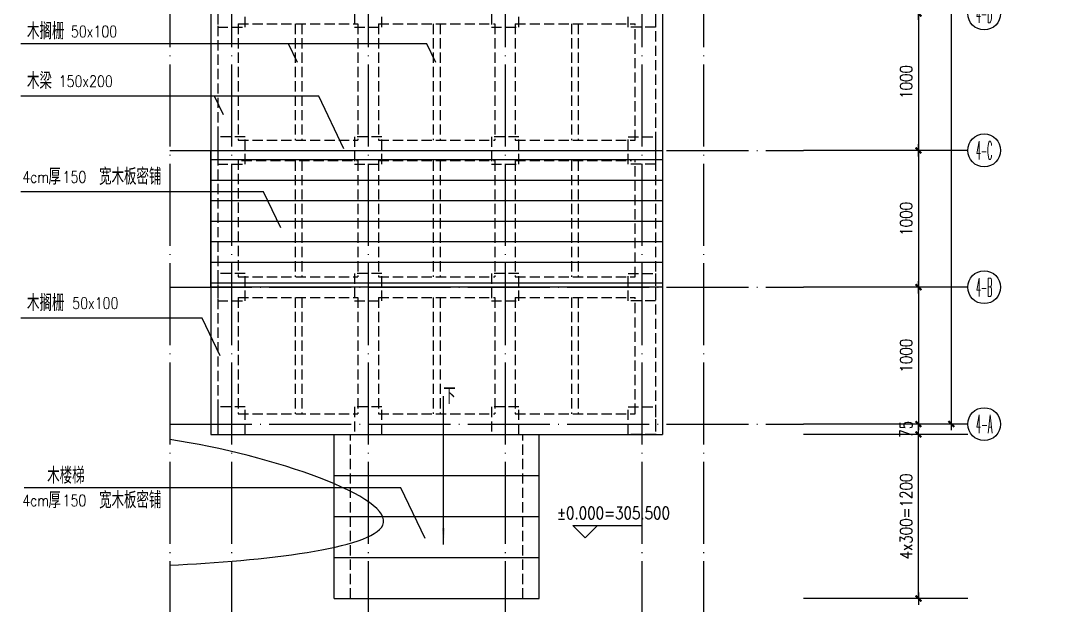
# Model space of a CAD drawing. Extents: x 568674 to 592610, y -115345 to -96707.
# Drawn here: x 569047 to 576608, y -109157 to -104886 of the extents above; entities that cross this region are included whole.
import ezdxf
from ezdxf.enums import TextEntityAlignment as Align

# ---------------------------------------------------------------- set-up
doc = ezdxf.new("R2010")
doc.units = 0
doc.header["$LTSCALE"] = 300
doc.header["$MEASUREMENT"] = 0
doc.header["$PDMODE"] = 3
doc.linetypes.add('DASH', pattern=[0.35, 0.25, -0.1])
doc.linetypes.add('DOTE', pattern=[2.42, 2, -0.2, 0.02, -0.2])
doc.layers.get('0').update_dxf_attribs({"linetype": 'CONTINUOUS'})
doc.layers.get('DEFPOINTS').update_dxf_attribs({"linetype": 'CONTINUOUS'})
for name, color, linetype in [('AXIS', 3, 'CONTINUOUS'), ('AXIS_TEXT', 7, 'CONTINUOUS'), ('DOTE', 1, 'DOTE'), ('PUB_DIM', 200, 'CONTINUOUS'), ('PUB_TEXT', 7, 'CONTINUOUS'), ('PUDI4', 17, 'CONTINUOUS'), ('柱', 2, 'CONTINUOUS'), ('铺地', 52, 'CONTINUOUS')]:
    doc.layers.add(name, color=color, linetype=linetype)
doc.styles.add('_HT', font='txt.shx', dxfattribs={"width": 0.8, "bigfont": 'HT.shx'})
doc.styles.add('COMPLEX', font='COMPLEX')
doc.styles.add('DIM_FONT', font='SIMPLEX.shx', dxfattribs={"width": 0.8})
doc.dimstyles.new('AXIS30', dxfattribs={"dimscale": 0.3, "dimtxt": 300, "dimasz": 1, "dimexe": 250, "dimexo": 300, "dimgap": 150, "dimtad": 1, "dimdec": 0, "dimzin": 0, "dimtxsty": 'DIM_FONT', "dimblk": '_DIMX', "dimblk1": 'DOTSMALL', "dimblk2": 'DOTSMALL', "dimcen": 150, "dimse1": 1, "dimse2": 1, "dimclrt": 7, "dimazin": 3, "dimtfac": 150, "dimtdec": 0, "dimtix": 1, "dimtmove": 0, "dimatfit": 3, "dimtolj": 1, "dimtzin": 0})

# ---------------------------------------------------------------- blocks, each defined once
blk = doc.blocks.new('_AXISO')
blk.add_circle((0, 0), 0.5)
at = {"layer": 'AXIS_TEXT', "style": 'COMPLEX', "width": 1.041667}
blk.add_attdef('A', text='', height=0.56, dxfattribs=at).set_placement((-0.25, -0.28), (0.25, -0.28), align=Align.FIT)
blk = doc.blocks.new('_DIMX')
blk.add_line((-150, 0), (150, 0))
at = {"const_width": 50}
blk.add_lwpolyline([(-70, -70), (70, 70)], dxfattribs=at)
blk = doc.blocks.new('*D39')
at = {"color": 0, "linetype": 'BYBLOCK'}
blk.add_line((579542.1, -105471.1), (579542.1, -106470.5), dxfattribs=at)
at = {"layer": 'DEFPOINTS', "color": 0, "linetype": 'BYBLOCK'}
for p in [(578702.1, -105470.8), (578702.1, -106470.8), (579542.1, -106470.8)]:
    blk.add_point(p, dxfattribs=at)
at = {"color": 0, "linetype": 'BYBLOCK', "xscale": 0.3, "yscale": 0.3, "zscale": 0.3}
for p, rotation in [((579542.1, -105470.8), 90), ((579542.1, -106470.8), 270)]:
    blk.add_blockref('_DIMX', p, dxfattribs=dict(at, rotation=rotation))
at = {"color": 7, "linetype": 'BYBLOCK', "insert": (579452.1, -105970.8), "char_height": 90, "attachment_point": 5, "rotation": 90, "style": 'DIM_FONT'}
blk.add_mtext('\\A1;1000', dxfattribs=at)
blk = doc.blocks.new('_DOTSMALL')
at = {"color": 0, "linetype": 'BYBLOCK', "const_width": 0.5}
blk.add_lwpolyline([(-0.0625, 0, 1), (0.0625, 0, 1)], format="xyb", close=True, dxfattribs=at)
blk = doc.blocks.new('*D40')
at = {"color": 0, "linetype": 'BYBLOCK'}
blk.add_line((579542.1, -106471.1), (579542.1, -107470.5), dxfattribs=at)
at = {"layer": 'DEFPOINTS', "color": 0, "linetype": 'BYBLOCK'}
for p in [(578702.1, -106470.8), (578702.1, -107470.8), (579542.1, -107470.8)]:
    blk.add_point(p, dxfattribs=at)
at = {"color": 0, "linetype": 'BYBLOCK', "xscale": 0.3, "yscale": 0.3, "zscale": 0.3}
for p, rotation in [((579542.1, -106470.8), 90), ((579542.1, -107470.8), 270)]:
    blk.add_blockref('_DIMX', p, dxfattribs=dict(at, rotation=rotation))
at = {"color": 7, "linetype": 'BYBLOCK', "insert": (579452.1, -106970.8), "char_height": 90, "attachment_point": 5, "rotation": 90, "style": 'DIM_FONT'}
blk.add_mtext('\\A1;1000', dxfattribs=at)
blk = doc.blocks.new('*D41')
at = {"color": 0, "linetype": 'BYBLOCK'}
blk.add_line((579542.1, -107471.1), (579542.1, -108470.5), dxfattribs=at)
at = {"layer": 'DEFPOINTS', "color": 0, "linetype": 'BYBLOCK'}
for p in [(578702.1, -107470.8), (578702.1, -108470.8), (579542.1, -108470.8)]:
    blk.add_point(p, dxfattribs=at)
at = {"color": 0, "linetype": 'BYBLOCK', "xscale": 0.3, "yscale": 0.3, "zscale": 0.3}
for p, rotation in [((579542.1, -107470.8), 90), ((579542.1, -108470.8), 270)]:
    blk.add_blockref('_DIMX', p, dxfattribs=dict(at, rotation=rotation))
at = {"color": 7, "linetype": 'BYBLOCK', "insert": (579452.1, -107970.8), "char_height": 90, "attachment_point": 5, "rotation": 90, "style": 'DIM_FONT'}
blk.add_mtext('\\A1;1000', dxfattribs=at)
blk = doc.blocks.new('*D42')
at = {"color": 0, "linetype": 'BYBLOCK'}
blk.add_line((575847.8, -99293.5), (575847.8, -108492.9), dxfattribs=at)
at = {"layer": 'DEFPOINTS', "color": 0, "linetype": 'BYBLOCK'}
for p in [(574767.8, -99293.2), (574767.8, -108493.2), (575847.8, -108493.2)]:
    blk.add_point(p, dxfattribs=at)
at = {"color": 0, "linetype": 'BYBLOCK', "xscale": 0.3, "yscale": 0.3, "zscale": 0.3}
for p, rotation in [((575847.8, -99293.2), 90), ((575847.8, -108493.2), 270)]:
    blk.add_blockref('_DIMX', p, dxfattribs=dict(at, rotation=rotation))
at = {"color": 7, "linetype": 'BYBLOCK', "insert": (575757.8, -103893.2), "char_height": 90, "attachment_point": 5, "rotation": 90, "style": 'DIM_FONT'}
blk.add_mtext('\\A1;9200', dxfattribs=at)
blk = doc.blocks.new('_ARROW')
blk.add_solid([(0, 0), (-1, 0.1), (-1, -0.1)])
blk = doc.blocks.new('*D94')
at = {"color": 0, "linetype": 'BYBLOCK'}
blk.add_line((575607.8, -109767.9), (575607.8, -108568.5), dxfattribs=at)
at = {"layer": 'DEFPOINTS', "color": 0, "linetype": 'BYBLOCK'}
for p in [(575607.8, -108568.2), (576607.8, -108568.2), (576607.8, -109768.2)]:
    blk.add_point(p, dxfattribs=at)
at = {"color": 0, "linetype": 'BYBLOCK', "xscale": 0.3, "yscale": 0.3, "zscale": 0.3}
for p, rotation in [((575607.8, -108568.2), 90), ((575607.8, -109768.2), 270)]:
    blk.add_blockref('_DIMX', p, dxfattribs=dict(at, rotation=rotation))
at = {"color": 7, "linetype": 'BYBLOCK', "insert": (575517.8, -109168.2), "char_height": 90, "attachment_point": 5, "rotation": 90, "style": 'DIM_FONT'}
blk.add_mtext('\\A1;4x300=1200', dxfattribs=at)
blk = doc.blocks.new('*D186')
at = {"color": 0, "linetype": 'BYBLOCK'}
for p, q in [((575607.5, -108492.9), (575607.5, -108492.6)), ((575607.5, -108568.2), (575607.5, -108493.2)), ((575607.5, -108568.5), (575607.5, -108568.8))]:
    blk.add_line(p, q, dxfattribs=at)
at = {"layer": 'DEFPOINTS', "color": 0, "linetype": 'BYBLOCK'}
for p in [(574607.5, -108493.2), (575607.5, -108493.2), (574607.5, -108568.2)]:
    blk.add_point(p, dxfattribs=at)
at = {"color": 0, "linetype": 'BYBLOCK', "xscale": 0.3, "yscale": 0.3, "zscale": 0.3}
for p, rotation in [((575607.5, -108493.2), 270), ((575607.5, -108568.2), 90)]:
    blk.add_blockref('_DIMX', p, dxfattribs=dict(at, rotation=rotation))
at = {"color": 7, "linetype": 'BYBLOCK', "insert": (575517.5, -108530.7), "char_height": 90, "attachment_point": 5, "rotation": 90, "style": 'DIM_FONT'}
blk.add_mtext('\\A1;75', dxfattribs=at)

msp = doc.modelspace()

# ---------------------------------------------------------------- hatches: boundary and pattern name
at = {"layer": '柱'}
h = msp.add_hatch(dxfattribs=at)
h.set_pattern_fill('LINE', color=256, scale=1200, style=0)
h.paths.add_polyline_path([(573736.7, -106833.2), (570436.7, -106833.2), (570436.7, -105833.2), (573736.7, -105833.2)])

# ---------------------------------------------------------------- linework, layer by layer
at = {"layer": 'AXIS'}
for p, q in [((575967.8, -105833.2), (574767.8, -105833.2)), ((575967.8, -106833.2), (574767.8, -106833.2)), ((575967.8, -107833.2), (574767.8, -107833.2)), ((575967.8, -107908.2), (574767.8, -107908.2)), ((575967.8, -109108.2), (574767.8, -109108.2))]:
    msp.add_line(p, q, dxfattribs=at)
at = {"layer": 'DOTE'}
for p, q in [((570136.6, -97945.1), (570136.6, -109562.7)), ((570586.6, -97945.1), (570586.6, -109562.7)), ((571586.6, -97945.1), (571586.6, -109562.7)), ((572586.6, -97945.1), (572586.6, -109562.7)), ((573586.6, -97945.1), (573586.6, -109562.7)), ((574036.6, -97945.1), (574036.6, -109562.7)), ((570136.6, -105833.2), (574767.8, -105833.2)), ((570136.6, -106833.2), (574767.8, -106833.2)), ((570136.6, -107833.2), (574767.8, -107833.2))]:
    msp.add_line(p, q, dxfattribs=at)
at = {"layer": 'PUB_DIM'}
for p, q in [((573171.5, -108663.4), (573081.5, -108573.4)), ((573081.5, -108573.4), (573261.5, -108573.4)), ((573261.5, -108573.4), (573171.5, -108663.4)), ((573171.5, -108573.4), (573584.6, -108573.4))]:
    msp.add_line(p, q, dxfattribs=at)
msp.add_lwpolyline([(572136.8, -108712.5), (572136.8, -107629.9)], dxfattribs=at)
at = {"layer": 'PUDI4'}
msp.add_open_spline([(570136.6, -108864), (570817.7, -108833.2), (572550.5, -108637), (570886.8, -108058.9), (570136.6, -107946.1)], degree=3, knots=[1484.111568, 1484.111568, 1484.111568, 1484.111568, 2712.372396, 4159.320012, 4159.320012, 4159.320012, 4159.320012], dxfattribs=at)
at = {"layer": '柱', "linetype": 'DASH'}
for p, q in [((570486.6, -98413.5), (570486.6, -107908.2)), ((573686.6, -98558.2), (573686.6, -107908.2)), ((570636.6, -104908.2), (571511.6, -104908.2)), ((570636.6, -104908.2), (570636.6, -105758.2)), ((571051.6, -104908.2), (571051.6, -105758.2)), ((571101.6, -104908.2), (571101.6, -105758.2)), ((571511.6, -104908.2), (571511.6, -105758.2)), ((571661.6, -104908.2), (571661.6, -105758.2)), ((571661.6, -104908.2), (572511.6, -104908.2)), ((572061.6, -104908.2), (572061.6, -105758.2)), ((572111.6, -104908.2), (572111.6, -105758.2)), ((572511.6, -104908.2), (572511.6, -105758.2)), ((572661.6, -104908.2), (573536.6, -104908.2)), ((572661.6, -104908.2), (572661.6, -105758.2)), ((573071.6, -104908.2), (573071.6, -105758.2)), ((573121.6, -104908.2), (573121.6, -105758.2)), ((573536.6, -105758.2), (573536.6, -104908.2)), ((570636.6, -105758.2), (571511.6, -105758.2)), ((571661.6, -105758.2), (572511.6, -105758.2)), ((572661.6, -105758.2), (573536.6, -105758.2)), ((570636.6, -105900), (570636.6, -106758.2)), ((570661.6, -105908.2), (571511.6, -105908.2)), ((571051.6, -105908.2), (571051.6, -106758.2)), ((571101.6, -105908.2), (571101.6, -106758.2)), ((571511.6, -105908.2), (571511.6, -106758.2)), ((571661.6, -105908.2), (572511.6, -105908.2)), ((571661.6, -105908.2), (571661.6, -106758.2)), ((572061.6, -105908.2), (572061.6, -106758.2)), ((572111.6, -105908.2), (572111.6, -106758.2)), ((572511.6, -105908.2), (572511.6, -106758.2)), ((572661.6, -105908.2), (573511.6, -105908.2)), ((572661.6, -105908.2), (572661.6, -106758.2)), ((573071.6, -105908.2), (573071.6, -106758.2)), ((573121.6, -105908.2), (573121.6, -106758.2)), ((573536.6, -106758.2), (573536.6, -105908.2)), ((570636.6, -106758.2), (571511.6, -106758.2)), ((571661.6, -106758.2), (572511.6, -106758.2)), ((572661.6, -106758.2), (573536.6, -106758.2)), ((570636.6, -106908.2), (571511.6, -106908.2)), ((570636.6, -106908.2), (570636.6, -107758.2)), ((571051.6, -106908.2), (571051.6, -107758.2)), ((571101.6, -106908.2), (571101.6, -107758.2)), ((571511.6, -106908.2), (571511.6, -107758.2)), ((571661.6, -106908.2), (572511.6, -106908.2)), ((571661.6, -106908.2), (571661.6, -107758.2)), ((572061.6, -106908.2), (572061.6, -107758.2)), ((572111.6, -106908.2), (572111.6, -107758.2)), ((572511.6, -106908.2), (572511.6, -107758.2)), ((572661.6, -106908.2), (573536.6, -106908.2)), ((572661.6, -106908.2), (572661.6, -107758.2)), ((573071.6, -106908.2), (573071.6, -107758.2)), ((573121.6, -106908.2), (573121.6, -107758.2)), ((573536.6, -107758.2), (573536.6, -106908.2)), ((570636.6, -107758.2), (571511.6, -107758.2)), ((571661.6, -107758.2), (572511.6, -107758.2)), ((572661.6, -107758.2), (573536.6, -107758.2)), ((571456.6, -109108.2), (571456.6, -107908.2)), ((572716.6, -109108.2), (572716.6, -107908.2))]:
    msp.add_line(p, q, dxfattribs=at)
at = {"layer": '柱'}
for p, q in [((572015.8, -105053.9), (569046.9, -105053.9)), ((571070.9, -105191.4), (571005.1, -105053.9)), ((572081.6, -105191.4), (572015.8, -105053.9)), ((571225.2, -105436.3), (569046.9, -105436.3)), ((570527.8, -105573.8), (570462, -105436.3)), ((571409.5, -105821.6), (571225.2, -105436.3)), ((570821.6, -106135.6), (569046.9, -106135.6)), ((570947.1, -106398), (570821.6, -106135.6)), ((570373.4, -107058.1), (569046.9, -107058.1)), ((570505.6, -107334.5), (570373.4, -107058.1))]:
    msp.add_line(p, q, dxfattribs=at)
at = {"layer": '柱', "linetype": 'DASH'}
for points in [[(570486.6, -104733.2), (570486.6, -104933.2), (570686.6, -104933.2), (570686.6, -104733.2)], [(571486.6, -104733.2), (571486.6, -104933.2), (571686.6, -104933.2), (571686.6, -104733.2)], [(572486.6, -104733.2), (572486.6, -104933.2), (572686.6, -104933.2), (572686.6, -104733.2)], [(573686.6, -104733.2), (573686.6, -104933.2), (573486.6, -104933.2), (573486.6, -104733.2)], [(570486.6, -105733.2), (570486.6, -105933.2), (570686.6, -105933.2), (570686.6, -105733.2)], [(571486.6, -105733.2), (571486.6, -105933.2), (571686.6, -105933.2), (571686.6, -105733.2)], [(572486.6, -105733.2), (572486.6, -105933.2), (572686.6, -105933.2), (572686.6, -105733.2)], [(573686.6, -105733.2), (573686.6, -105933.2), (573486.6, -105933.2), (573486.6, -105733.2)], [(570486.6, -106733.2), (570486.6, -106933.2), (570686.6, -106933.2), (570686.6, -106733.2)], [(571486.6, -106733.2), (571486.6, -106933.2), (571686.6, -106933.2), (571686.6, -106733.2)], [(572486.6, -106733.2), (572486.6, -106933.2), (572686.6, -106933.2), (572686.6, -106733.2)], [(573686.6, -106733.2), (573686.6, -106933.2), (573486.6, -106933.2), (573486.6, -106733.2)], [(570486.6, -107708.2), (570486.6, -107908.2), (570686.6, -107908.2), (570686.6, -107708.2)], [(571486.6, -107708.2), (571486.6, -107908.2), (571686.6, -107908.2), (571686.6, -107708.2)], [(572486.6, -107708.2), (572486.6, -107908.2), (572686.6, -107908.2), (572686.6, -107708.2)], [(573686.6, -107708.2), (573686.6, -107908.2), (573486.6, -107908.2), (573486.6, -107708.2)]]:
    msp.add_lwpolyline(points, close=True, dxfattribs=at)
at = {"layer": '柱'}
msp.add_lwpolyline([(573736.7, -106833.2), (570436.7, -106833.2), (570436.7, -105833.2), (573736.7, -105833.2)], close=True, dxfattribs=at)
msp.add_lwpolyline([(572002.4, -108669), (571825, -108298), (569071.9, -108298)], dxfattribs=at)
at = {"layer": '铺地'}
for p, q in [((570436.7, -98411.4), (570436.7, -107908.2)), ((573736.7, -98512.1), (573736.7, -107908.2)), ((570436.7, -107908.2), (573736.7, -107908.2)), ((571336.6, -109108.2), (571336.6, -107908.2)), ((572836.6, -109108.2), (572836.6, -107908.2)), ((571336.6, -108208.2), (572836.6, -108208.2)), ((571336.6, -108508.2), (572836.6, -108508.2)), ((571336.6, -108808.2), (572836.6, -108808.2)), ((571336.6, -109108.2), (572836.6, -109108.2))]:
    msp.add_line(p, q, dxfattribs=at)

# ---------------------------------------------------------------- block references
at = {"layer": 'AXIS'}
ref = msp.add_blockref('_AXISO', (576087.8, -104833.2), dxfattribs=dict(at, xscale=239.9999999999999, yscale=239.9999999999999, zscale=239.9999999999999))
ref.add_attrib('A', '4-D', dxfattribs={"layer": 'AXIS_TEXT', "height": 134.4, "style": 'COMPLEX', "width": 0.292969}).set_placement((576027.8, -104900.4), (576147.8, -104900.4), align=Align.FIT)
ref = msp.add_blockref('_AXISO', (576087.8, -105833.2), dxfattribs=dict(at, xscale=239.9999999999999, yscale=239.9999999999999, zscale=239.9999999999999))
ref.add_attrib('A', '4-C', dxfattribs={"layer": 'AXIS_TEXT', "height": 134.4, "style": 'COMPLEX', "width": 0.302419}).set_placement((576027.8, -105900.4), (576147.8, -105900.4), align=Align.FIT)
ref = msp.add_blockref('_AXISO', (576087.8, -106833.2), dxfattribs=dict(at, xscale=239.9999999999999, yscale=239.9999999999999, zscale=239.9999999999999))
ref.add_attrib('A', '4-B', dxfattribs={"layer": 'AXIS_TEXT', "height": 134.4, "style": 'COMPLEX', "width": 0.292969}).set_placement((576027.8, -106900.4), (576147.8, -106900.4), align=Align.FIT)
ref = msp.add_blockref('_AXISO', (576087.8, -107833.2), dxfattribs=dict(at, xscale=239.9999999999999, yscale=239.9999999999999, zscale=239.9999999999999))
ref.add_attrib('A', '4-A', dxfattribs={"layer": 'AXIS_TEXT', "height": 134.4, "style": 'COMPLEX', "width": 0.288462}).set_placement((576027.8, -107900.4), (576147.8, -107900.4), align=Align.FIT)
at = {"layer": 'PUB_DIM', "xscale": 119.9999999999999, "yscale": 119.9999999999999, "zscale": 119.9999999999999, "rotation": 270}
msp.add_blockref('_ARROW', (572136.8, -108712.5), dxfattribs=at)

# ---------------------------------------------------------------- texts
at = {"layer": 'PUB_DIM', "style": 'DIM_FONT', "width": 0.8}
msp.add_text('%%p0.000=305.500', height=90, dxfattribs=at).set_placement((573378, -108483.4), align=Align.MIDDLE)
at = {"layer": 'PUB_TEXT', "style": '_HT', "width": 0.8}
for s, height, p in [('木搁栅', 120, (569092.9, -105021.4)), ('50x100', 84, (569414.7, -105006.5)), ('木梁', 120, (569092.9, -105384.9)), ('150x200', 84, (569325, -105370)), ('4cm', 84, (569058.3, -106069.3)), ('厚   宽木板密铺', 120, (569249.2, -106084.2)), ('150', 84, (569353.3, -106069.3)), ('木搁栅', 120, (569092.9, -107006.7)), ('50x100', 84, (569423.8, -106991.8)), ('下', 120, (572135, -107687.6)), ('木楼梯', 120, (569240.4, -108269.1)), ('厚   宽木板密铺', 120, (569249.2, -108448.3)), ('4cm', 84, (569058.3, -108433.5)), ('150', 84, (569353.3, -108433.5))]:
    msp.add_text(s, height=height, dxfattribs=at).set_placement(p)

# ---------------------------------------------------------------- dimensions: what is measured, and where the dimension line sits
at = {"layer": 'AXIS'}
dim = msp.add_aligned_dim(p1=(574767.8, -98633.2), p2=(574767.8, -107833.2), distance=1080, dimstyle='AXIS30', dxfattribs=at)
dim.commit()
dim.dimension.update_dxf_attribs({"geometry": '*D42', "text_midpoint": (575757.8, -103233.2), "insert": (0, 660)})
for base, p1, p2, picture, middle in [((575607.8, -105833.2), (574767.8, -104833.2), (574767.8, -105833.2), '*D39', (575517.8, -105333.2)), ((575607.8, -106833.2), (574767.8, -105833.2), (574767.8, -106833.2), '*D40', (575517.8, -106333.2)), ((575607.8, -107833.2), (574767.8, -106833.2), (574767.8, -107833.2), '*D41', (575517.8, -107333.2))]:
    dim = msp.add_linear_dim(base=base, p1=p1, p2=p2, angle=90, dimstyle='AXIS30', dxfattribs=at)
    dim.commit()
    dim.dimension.update_dxf_attribs({"geometry": picture, "text_midpoint": middle, "insert": (-3934.3, 637.5)})
at = {"layer": 'PUB_DIM'}
dim = msp.add_aligned_dim(p1=(574607.5, -107908.2), p2=(574607.5, -107833.2), distance=-1000, dimstyle='AXIS30', dxfattribs=at)
dim.commit()
dim.dimension.update_dxf_attribs({"geometry": '*D186', "text_midpoint": (575517.5, -107870.7), "insert": (0, 660)})
dim = msp.add_aligned_dim(p1=(576607.8, -109108.2), p2=(576607.8, -107908.2), distance=1000, text='4x300=1200', dimstyle='AXIS30', dxfattribs=at)
dim.commit()
dim.dimension.update_dxf_attribs({"geometry": '*D94', "text_midpoint": (575517.8, -108508.2), "insert": (0, 660)})

doc.saveas('drawing.dxf')
